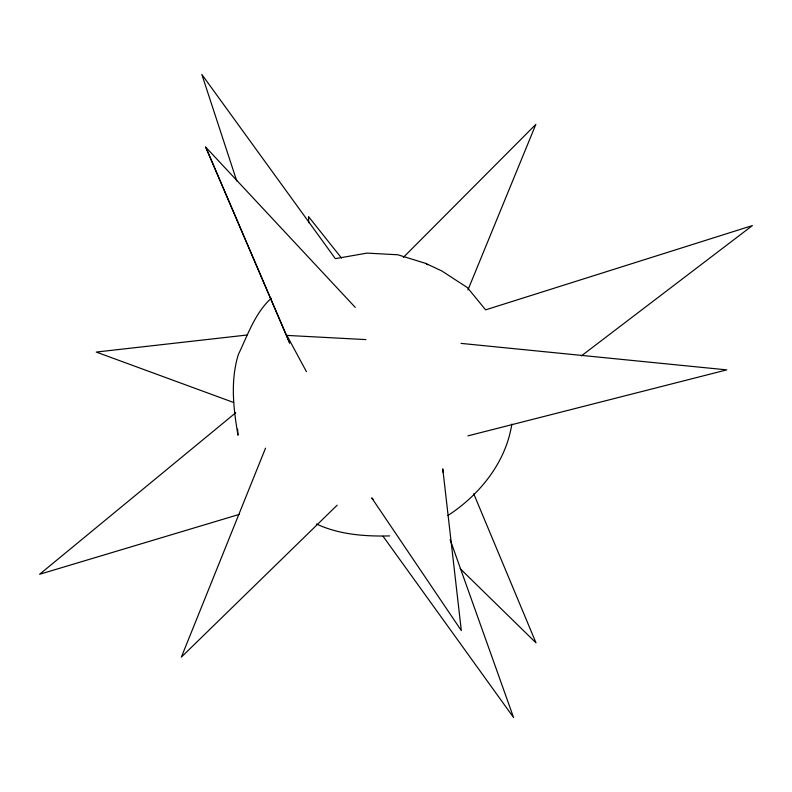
<?xml version="1.0" encoding="UTF-8"?>
<svg xmlns="http://www.w3.org/2000/svg" width="792" height="792" viewBox="0 0 792 792"><rect width="100%" height="100%" fill="white"/><g stroke="black" fill="none" stroke-linecap="round" stroke-linejoin="round"><path stroke-width="1.19" d="M511.939 424.067L511.216 427.67C504.306 464.369 478.675 495.475 447.965 515.483M265.538 448.153L181.358 657.122L337.164 505.177M467.943 289.931L535.847 124.384L403.366 257.39M271.25 298.228C254.836 313.295 247.797 334.947 238.343 354.529C230.205 381.002 233.432 408.434 237.976 435.214L237.63 429.106M235.719 412.771L39.6 574.289L239.461 514.345M581.387 355.895L752.4 225.581L485.605 309.86L467.419 287.615L441.778 270.933L425.621 263.38L397.812 254.777L366.963 253.113L335.343 258.647L201.841 74.448L236.739 180.952M467.933 435.867L726.779 369.874L461.053 343.391M246.936 335.026L96.248 352.064L233.62 402.475M389.674 535.917C365.013 536.54 339.075 534.59 316.523 524.017M365.904 339.6L286.862 335.402L306.435 371.666M425.621 263.38L427.69 264.726M460.162 568.646L536.016 642.866L473.715 493.733M373.279 499.485L371.715 497.871L461.32 630.59L442.768 468.844L442.946 472.151M205.692 147.094L289.644 342.946L205.692 147.094L355.281 307.405M341.481 258.014L308.514 216.572L308.722 222.73M383.08 536.293L513.582 717.552L450.113 539.54"/></g></svg>
